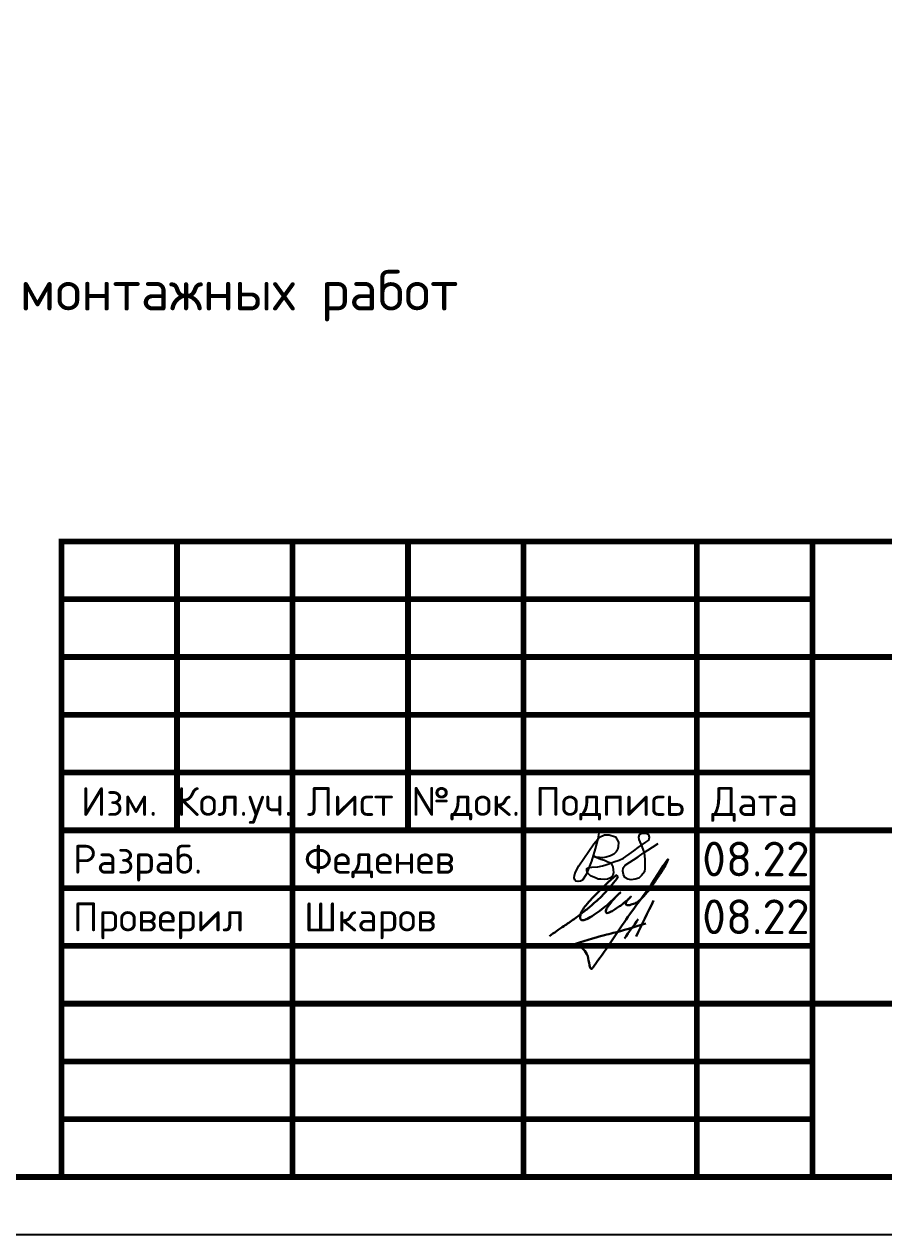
# Model space of a CAD drawing. Header units: millimetres. Extents: x -112426 to 6776, y 1218 to 38707.
# Drawn here: x 4461.6 to 4536, y 2272.5 to 2377.2 of the extents above; entities that cross this region are included whole.
import ezdxf
from ezdxf.enums import TextEntityAlignment as Align

# ---------------------------------------------------------------- set-up
doc = ezdxf.new("R2010")
doc.units = ezdxf.units.MM
doc.layers.add('Размер 3.5', color=250, linetype='Continuous', lineweight=35)
doc.layers.add('Размерный', color=4, linetype='Continuous', lineweight=30)
doc.layers.add('рамка', color=7, linetype='Continuous')
doc.styles.add('-ISOCPEUR-', font='isocpeur.ttf')

# ---------------------------------------------------------------- blocks, each defined once
blk = doc.blocks.new('подпись')
at = {"lineweight": 30}
for points in [[(-0.82, -1.23), (-0.21, -0.8), (0.43, -0.36), (0.86, -0.08), (1.32, 0.25), (2, 0.77), (2.8, 1.4), (3.27, 1.83), (3.84, 2.36), (4.46, 3.07), (5.01, 3.73), (5.08, 3.95), (5.01, 4.03), (4.91, 4), (4.76, 3.88), (4.33, 3.49), (3.4, 2.58), (2.34, 1.43), (1.83, 0.48), (1.87, 0.23), (1.99, 0.16), (2.17, 0.16), (2.41, 0.25), (3.02, 0.6), (3.71, 1.09), (4.34, 1.62), (5.32, 2.55), (4.75, 1.98), (4.27, 1.36), (4.08, 1.05), (4.07, 0.85), (4.11, 0.78), (4.25, 0.78), (4.42, 0.84), (4.78, 1.05), (5.16, 1.3), (5.47, 1.51), (5.72, 1.73), (6.05, 1.99), (6.23, 2.18), (5.94, 1.88), (5.8, 1.63), (5.8, 1.5), (5.89, 1.44), (6.13, 1.46), (6.57, 1.6), (6.9, 1.79), (7.5, 2.39), (8.04, 3.08), (8.61, 3.92), (9.15, 4.76), (9.43, 5.33), (8, 3.26), (6.29, 0.88), (3.58, -3.07), (3.05, -3.8), (2.85, -4.05), (2.49, -2.98), (2.12, -2.39), (1.3, -1.96), (1.02, -2.03), (2.91, -1.44), (4.7, -0.96), (7.51, -0.15)], [(8.19, 1.85), (6.68, -1.27)], [(6.86, 0.23), (5.67, -1.43)]]:
    blk.add_spline(points, degree=3, dxfattribs=at)
blk = doc.blocks.new('Подпись Леха')
at = {"layer": 'рамка'}
blk.add_blockref('подпись', (2.7, 0.11), dxfattribs=at)

msp = doc.modelspace()

# ---------------------------------------------------------------- linework, layer by layer
msp.add_lwpolyline([(4357.809, 2692.459), (4654.809, 2692.459), (4654.809, 2272.459), (4357.809, 2272.459)], close=True)
at = {"const_width": 0.5}
msp.add_lwpolyline([(4377.809, 2687.459), (4649.809, 2687.459), (4649.809, 2277.459), (4377.809, 2277.459)], close=True, dxfattribs=at)
for points in [[(4464.809, 2277.459), (4464.809, 2332.459), (4649.809, 2332.459)], [(4474.809, 2332.459), (4474.809, 2307.459)], [(4484.809, 2332.459), (4484.809, 2277.459)], [(4494.809, 2332.459), (4494.809, 2307.459)], [(4504.809, 2332.459), (4504.809, 2277.459)], [(4519.809, 2332.459), (4519.809, 2277.459)], [(4529.809, 2332.459), (4529.809, 2277.459)], [(4464.809, 2327.459), (4529.809, 2327.459)], [(4464.809, 2322.459), (4529.809, 2322.459)], [(4529.809, 2322.459), (4649.809, 2322.459)], [(4464.809, 2317.459), (4529.809, 2317.459)], [(4464.809, 2312.459), (4529.809, 2312.459)], [(4464.809, 2307.459), (4649.809, 2307.459)], [(4464.809, 2302.459), (4529.809, 2302.459)], [(4464.809, 2297.459), (4529.809, 2297.459)], [(4464.809, 2292.459), (4529.809, 2292.459)], [(4529.809, 2292.459), (4649.809, 2292.459)], [(4464.809, 2287.459), (4529.809, 2287.459)], [(4464.809, 2282.459), (4529.809, 2282.459)]]:
    msp.add_lwpolyline(points, dxfattribs=at)
msp.add_lwpolyline([(4511.325, 2307.253), (4511.225, 2306.731), (4511.016, 2305.874), (4510.699, 2304.793), (4510.235, 2303.632), (4509.917, 2303.161), (4509.723, 2303.062), (4509.529, 2303.038), (4509.34, 2303.062), (4509.244, 2303.174), (4509.195, 2303.357), (4509.2, 2303.566), (4509.297, 2303.827), (4509.6, 2304.387), (4510.874, 2306.301), (4511.371, 2306.875), (4511.821, 2307.069), (4512.201, 2307.061), (4512.767, 2306.898), (4513.031, 2306.425), (4513.007, 2306.037), (4512.95, 2305.774), (4512.834, 2305.59), (4512.63, 2305.406), (4512.319, 2305.25), (4511.96, 2305.149), (4511.649, 2305.09), (4511.382, 2305.1), (4511.125, 2305.109), (4510.888, 2305.221), (4510.83, 2305.238), (4511.086, 2305.128), (4511.293, 2305.039), (4511.485, 2304.971), (4511.805, 2304.879), (4512.03, 2304.773), (4512.24, 2304.674), (4512.378, 2304.578), (4512.529, 2304.307), (4512.553, 2304.057), (4512.576, 2303.81), (4512.521, 2303.565), (4512.326, 2303.347), (4512.084, 2303.237), (4511.787, 2303.206), (4511.498, 2303.222), (4511.254, 2303.235), (4511.029, 2303.339), (4510.791, 2303.449), (4510.608, 2303.533), (4510.498, 2303.636), (4510.359, 2303.765), (4510.275, 2303.976), (4510.28, 2304.166), (4510.392, 2304.23), (4510.725, 2304.264), (4511.225, 2304.315), (4511.634, 2304.401), (4511.927, 2304.462), (4512.177, 2304.572), (4512.612, 2304.728), (4513.086, 2304.889), (4513.448, 2305.06), (4513.648, 2305.202), (4513.947, 2305.413), (4514.345, 2305.696), (4514.729, 2305.967), (4515.026, 2306.178), (4515.391, 2306.436), (4515.645, 2306.616), (4515.698, 2306.859), (4515.643, 2307.063), (4515.471, 2307.172), (4515.221, 2307.188), (4514.97, 2307.157), (4514.819, 2307.063), (4514.765, 2306.883), (4514.794, 2306.682), (4514.868, 2306.462), (4515.044, 2306.066), (4515.235, 2305.518), (4515.284, 2305.254), (4515.298, 2304.936), (4515.315, 2304.199), (4515.268, 2303.862), (4515.025, 2303.541), (4514.782, 2303.33), (4514.469, 2303.236), (4514.124, 2303.189), (4513.818, 2303.228), (4513.583, 2303.377), (4513.457, 2303.635), (4513.387, 2303.933), (4513.426, 2304.215), (4513.591, 2304.434), (4514.735, 2305.17), (4515.166, 2305.476), (4515.973, 2306.001), (4516.447, 2306.309)])

# ---------------------------------------------------------------- block references
msp.add_blockref('Подпись Леха', (4505.165, 2299.428))

# ---------------------------------------------------------------- texts
at = {"style": '-ISOCPEUR-'}
for s, p in [('Изм.', (4469.809, 2309.959)), ('Кол.уч.', (4479.809, 2309.959)), ('Лист', (4489.809, 2309.959)), ('№док.', (4499.809, 2309.959)), ('Подпись', (4512.309, 2309.959)), ('Дата', (4524.809, 2309.959))]:
    msp.add_text(s, height=2.5, dxfattribs=at).set_placement(p, align=Align.MIDDLE_CENTER)
for s, p in [('Разраб.', (4465.809, 2304.959)), ('Феденев', (4485.809, 2304.959)), ('Проверил', (4465.809, 2299.959)), ('Шкаров', (4485.809, 2299.959))]:
    msp.add_text(s, height=2.5, dxfattribs=at).set_placement(p, align=Align.MIDDLE_LEFT)
at = {"layer": 'Размер 3.5', "insert": (4327.149, 2355.953), "char_height": 3.5, "attachment_point": 1, "style": '-ISOCPEUR-'}
msp.add_mtext_dynamic_manual_height_columns('\\pi55.34242;* - заполняется после завершения монтажных работ', width=175, gutter_width=17.5, heights=[0], dxfattribs=at)
at = {"layer": 'Размерный', "color": 0, "style": '-ISOCPEUR-'}
for p in [(4520.265, 2303.481), (4520.265, 2298.481)]:
    msp.add_text('08.22', height=3, dxfattribs=at).set_placement(p)

doc.saveas('drawing.dxf')
